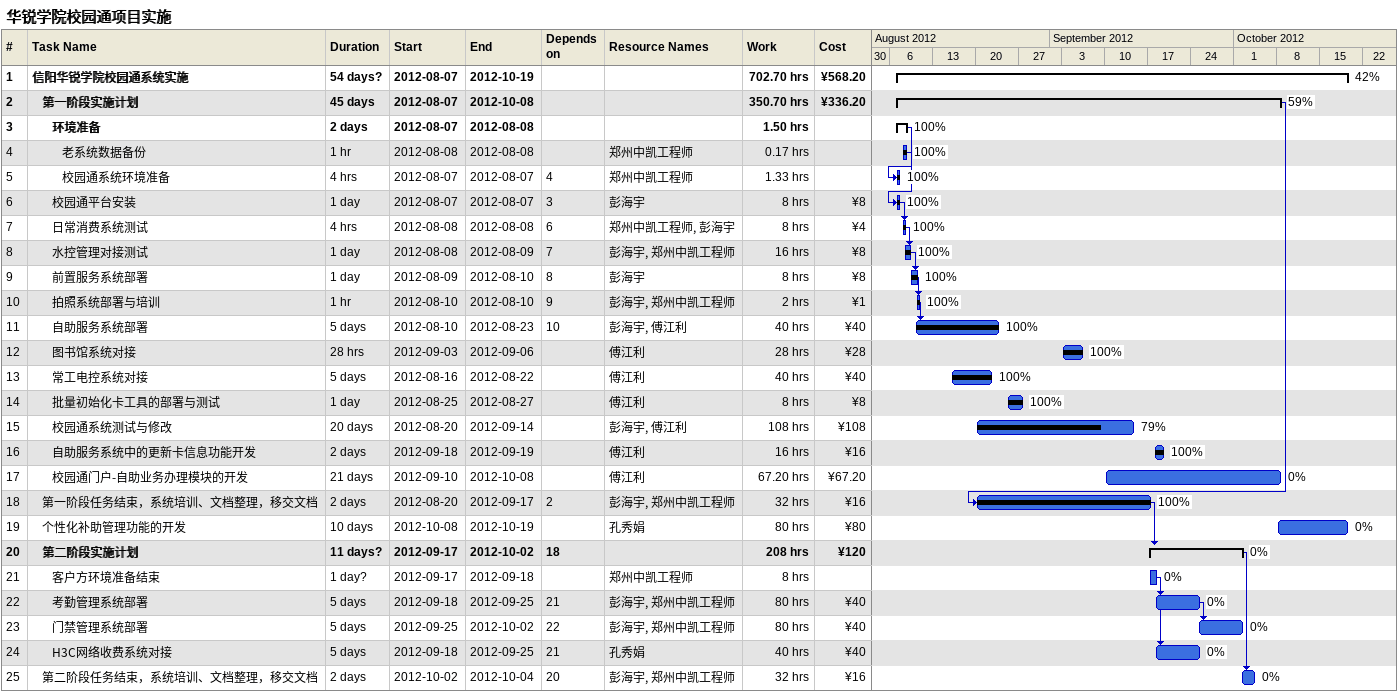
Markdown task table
华锐学院校园通项目实施

| ID | Level | Task | Duration | Start | Finish | Predecessors | Resources | % complete | Work (h) | Cost (¥) |
|---|---|---|---|---|---|---|---|---|---|---|
| 1 | 1 | **信阳华锐学院校园通系统实施** | 54d? | 2012-08-07 | 2012-10-19 |  |  | 42 | 702.70 | 568.20 |
| 2 | 2 | **第一阶段实施计划** | 45d | 2012-08-07 | 2012-10-08 |  |  | 59 | 350.70 | 336.20 |
| 3 | 3 | **环境准备** | 2d | 2012-08-07 | 2012-08-08 |  |  | 100 | 1.50 |  |
| 4 | 4 | 老系统数据备份 | 1h | 2012-08-08 | 2012-08-08 |  | 郑州中凯工程师 | 100 | 0.17 |  |
| 5 | 4 | 校园通系统环境准备 | 4h | 2012-08-07 | 2012-08-07 | 4 | 郑州中凯工程师 | 100 | 1.33 |  |
| 6 | 3 | 校园通平台安装 | 1d | 2012-08-07 | 2012-08-07 | 3 | 彭海宇 | 100 | 8 | 8 |
| 7 | 3 | 日常消费系统测试 | 4h | 2012-08-08 | 2012-08-08 | 6 | 郑州中凯工程师, 彭海宇 | 100 | 8 | 4 |
| 8 | 3 | 水控管理对接测试 | 1d | 2012-08-08 | 2012-08-09 | 7 | 彭海宇, 郑州中凯工程师 | 100 | 16 | 8 |
| 9 | 3 | 前置服务系统部署 | 1d | 2012-08-09 | 2012-08-10 | 8 | 彭海宇 | 100 | 8 | 8 |
| 10 | 3 | 拍照系统部署与培训 | 1h | 2012-08-10 | 2012-08-10 | 9 | 彭海宇, 郑州中凯工程师 | 100 | 2 | 1 |
| 11 | 3 | 自助服务系统部署 | 5d | 2012-08-10 | 2012-08-23 | 10 | 彭海宇, 傅江利 | 100 | 40 | 40 |
| 12 | 3 | 图书馆系统对接 | 28h | 2012-09-03 | 2012-09-06 |  | 傅江利 | 100 | 28 | 28 |
| 13 | 3 | 常工电控系统对接 | 5d | 2012-08-16 | 2012-08-22 |  | 傅江利 | 100 | 40 | 40 |
| 14 | 3 | 批量初始化卡工具的部署与测试 | 1d | 2012-08-25 | 2012-08-27 |  | 傅江利 | 100 | 8 | 8 |
| 15 | 3 | 校园通系统测试与修改 | 20d | 2012-08-20 | 2012-09-14 |  | 彭海宇, 傅江利 | 79 | 108 | 108 |
| 16 | 3 | 自助服务系统中的更新卡信息功能开发 | 2d | 2012-09-18 | 2012-09-19 |  | 傅江利 | 100 | 16 | 16 |
| 17 | 3 | 校园通门户-自助业务办理模块的开发 | 21d | 2012-09-10 | 2012-10-08 |  | 傅江利 | 0 | 67.20 | 67.20 |
| 18 | 2 | 第一阶段任务结束，系统培训、文档整理，移交文档 | 2d | 2012-08-20 | 2012-09-17 | 2 | 彭海宇, 郑州中凯工程师 | 100 | 32 | 16 |
| 19 | 2 | 个性化补助管理功能的开发 | 10d | 2012-10-08 | 2012-10-19 |  | 孔秀娟 | 0 | 80 | 80 |
| 20 | 2 | **第二阶段实施计划** | 11d? | 2012-09-17 | 2012-10-02 | 18 |  | 0 | 208 | 120 |
| 21 | 3 | 客户方环境准备结束 | 1d? | 2012-09-17 | 2012-09-18 |  | 郑州中凯工程师 | 0 | 8 |  |
| 22 | 3 | 考勤管理系统部署 | 5d | 2012-09-18 | 2012-09-25 | 21 | 彭海宇, 郑州中凯工程师 | 0 | 80 | 40 |
| 23 | 3 | 门禁管理系统部署 | 5d | 2012-09-25 | 2012-10-02 | 22 | 彭海宇, 郑州中凯工程师 | 0 | 80 | 40 |
| 24 | 3 | H3C网络收费系统对接 | 5d | 2012-09-18 | 2012-09-25 | 21 | 孔秀娟 | 0 | 40 | 40 |
| 25 | 2 | 第二阶段任务结束，系统培训、文档整理，移交文档 | 2d | 2012-10-02 | 2012-10-04 | 20 | 彭海宇, 郑州中凯工程师 | 0 | 32 | 16 |
